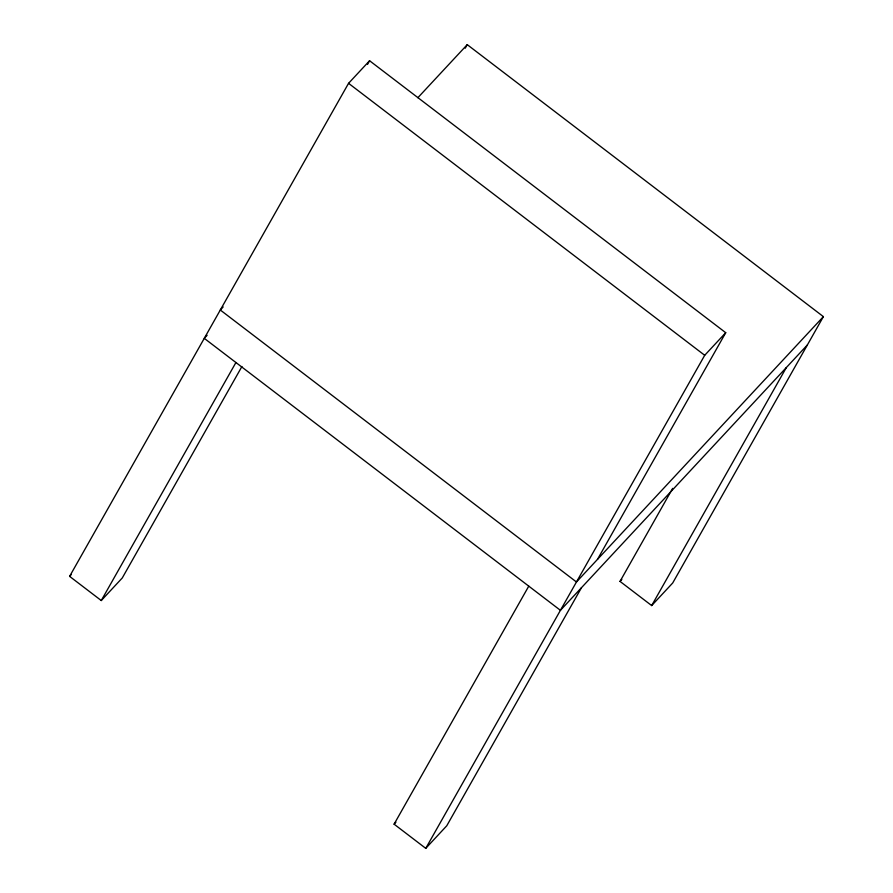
<?xml version="1.0" encoding="UTF-8"?>
<svg xmlns="http://www.w3.org/2000/svg" width="893" height="893" viewBox="0 0 893 893"><rect width="100%" height="100%" fill="white"/><g stroke="black" fill="none" stroke-linecap="round" stroke-linejoin="round"><path stroke-width="1.34" d="M241.914 366.521L122.274 577.961L101.266 600.543L69.609 576.365L348.56 83.317L369.579 60.735L725.73 332.709L597.473 559.398M367.525 64.363L369.579 60.735M101.266 600.543L235.931 362.513M465.242 48.189L467.24 44.65L823.391 316.635L672.697 582.995L651.678 605.577L620.021 581.399L672.652 488.371M581.443 587.739L446.768 825.768L425.76 848.35L394.092 824.172L528.768 586.143M425.76 848.35L704.711 355.291L725.73 332.709M651.678 605.577L786.342 367.548M223.161 306.946L220.303 310.005L576.454 581.99L823.391 316.635M417.857 97.717L467.24 44.65M207.12 335.277L204.274 338.347L560.424 610.321L807.361 344.966M69.609 576.365L71.429 574.4M394.092 824.172L395.923 822.207M620.021 581.399L621.852 579.434M348.56 83.317L704.711 355.291"/></g></svg>
